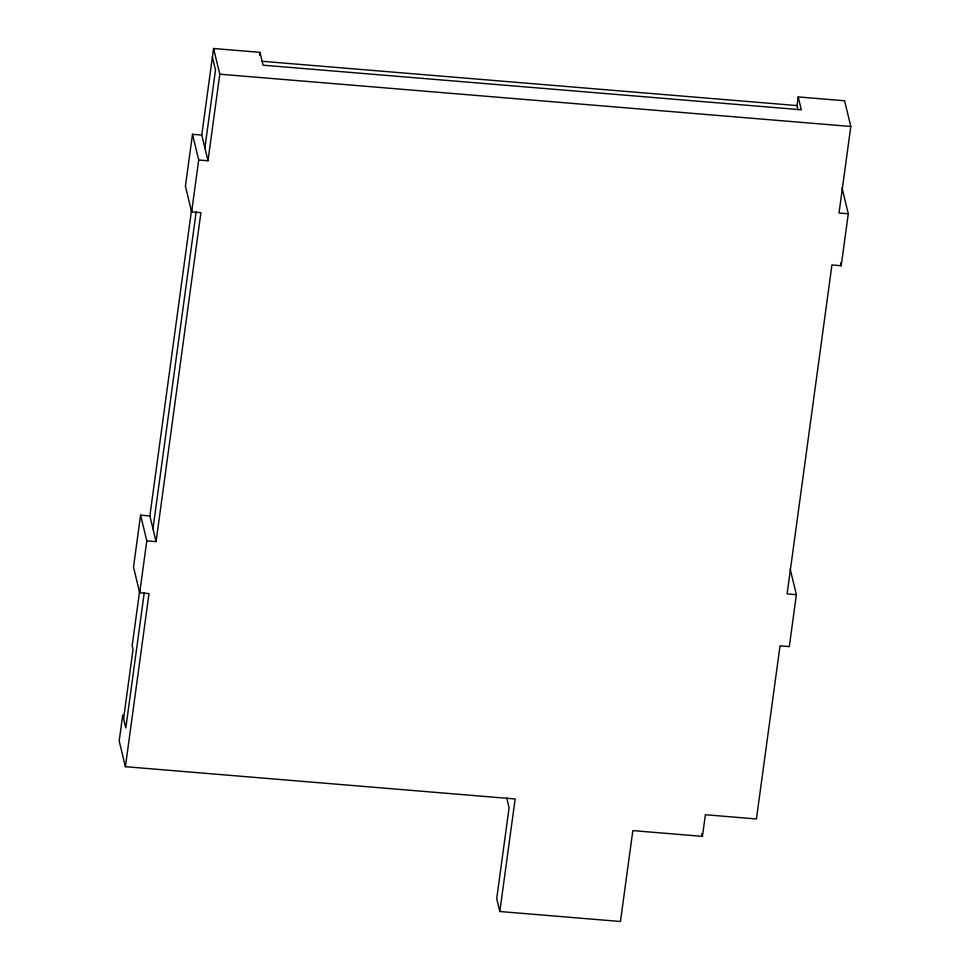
<?xml version="1.0" encoding="UTF-8"?>
<svg xmlns="http://www.w3.org/2000/svg" width="970" height="970" viewBox="0 0 970 970"><rect width="100%" height="100%" fill="white"/><g stroke="black" fill="none" stroke-linecap="round" stroke-linejoin="round"><path stroke-width="1.45" d="M140.589 515.167L146.797 540.86L156.073 541.624L149.865 515.943L140.589 515.167L133.508 567.111L139.716 592.791L149.004 593.567L125.409 766.688L515.155 798.977L499.817 911.509L620.448 921.5L632.84 830.611L702.438 836.37L705.384 814.739L756.43 818.959L780.025 645.838L789.301 646.602L796.382 594.671L790.162 568.978M192.496 134.297L198.704 159.977L207.992 160.753L201.772 135.06L192.496 134.297L185.415 186.228L191.636 211.921L200.911 212.685L156.073 541.624M139.728 590.354L132.162 645.79L133.035 649.354L123.59 718.6M149.865 515.943L191.636 209.423M201.772 135.06L213.57 48.5L259.972 52.344L263.076 65.184L801.305 109.768L798.201 96.927L844.591 100.771L850.811 126.464L839.014 213.024L848.289 213.788L841.208 265.731L831.933 264.955L787.106 593.895L796.382 594.671M139.716 592.791L146.797 540.86M191.636 211.921L198.704 159.977M144.251 592.731L125.833 727.876L122.729 715.035L119.189 741.007L125.409 766.688M152.969 528.783L196.17 211.812M204.888 147.901L215.498 69.998L212.394 57.157M207.992 160.753L219.79 74.193L213.57 48.5M259.584 55.229L259.972 52.344M798.055 109.865L797.013 105.584L798.201 96.927M261.803 61.255L797.013 105.584M219.79 74.193L850.811 126.464M842.081 188.107L848.289 213.788M840.517 262.87L841.208 265.731M701.746 833.521L702.438 836.37M506.679 797.789L509.092 807.768L496.713 898.669L499.817 911.509"/></g></svg>
